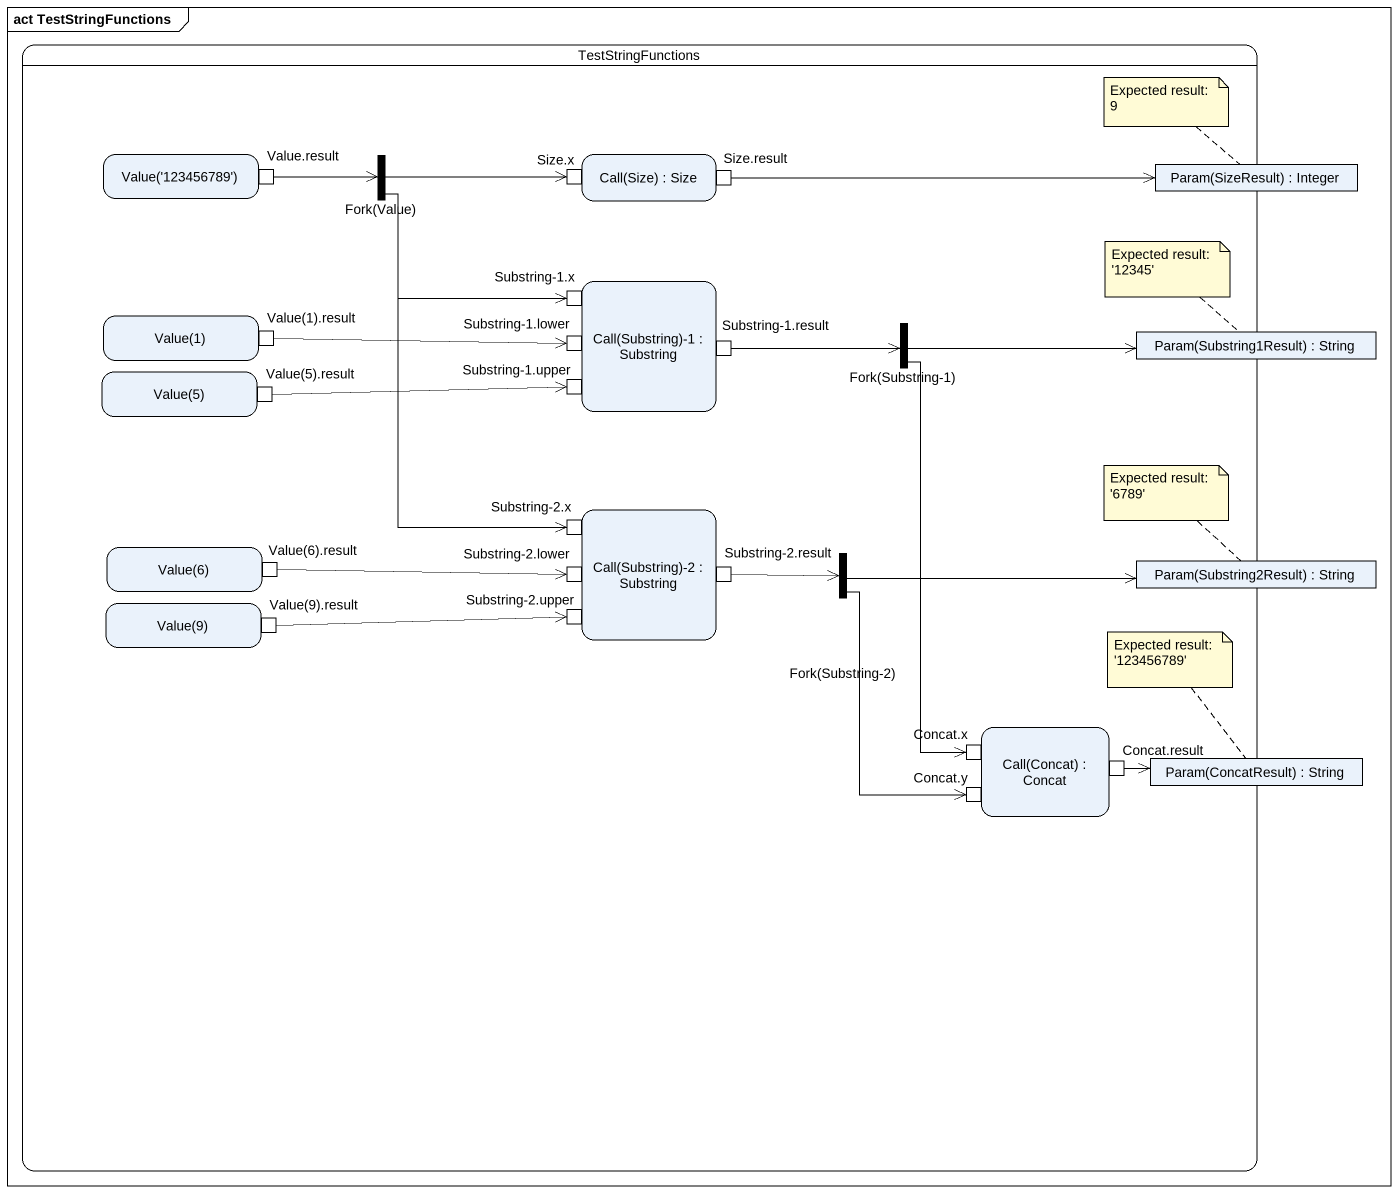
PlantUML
@startuml
mainframe act TestStringFunctions
hide empty description
state TestStringFunctions {
  state "Value('123456789')" as Value_123456789 {
    state "Value.result" as Value_result <<outputPin>>
  }
  state "Fork(Value)" as Fork_Value <<fork>>
  state "Call(Size) : Size" as Call_Size {
    state "Size.x" as Size_x <<inputPin>>
    state "Size.result" as Size_result <<outputPin>>
  }
  state "Param(SizeResult) : Integer" as Param_SizeResult <<object>>
  state "Call(Substring)-1 : Substring" as Call_Substring_1 {
    state "Substring-1.x" as Substring_1_x <<inputPin>>
    state "Substring-1.lower" as Substring_1_lower <<inputPin>>
    state "Substring-1.result" as Substring_1_result <<outputPin>>
    state "Substring-1.upper" as Substring_1_upper <<inputPin>>
  }
  state "Value(1)" as Value_1 {
    state "Value(1).result" as Value_1_result <<outputPin>>
  }
  state "Fork(Substring-1)" as Fork_Substring_1 <<fork>>
  state "Param(Substring1Result) : String" as Param_Substring1Result <<object>>
  state "Value(5)" as Value_5 {
    state "Value(5).result" as Value_5_result <<outputPin>>
  }
  state "Call(Substring)-2 : Substring" as Call_Substring_2 {
    state "Substring-2.x" as Substring_2_x <<inputPin>>
    state "Substring-2.lower" as Substring_2_lower <<inputPin>>
    state "Substring-2.result" as Substring_2_result <<outputPin>>
    state "Substring-2.upper" as Substring_2_upper <<inputPin>>
  }
  state "Value(6)" as Value_6 {
    state "Value(6).result" as Value_6_result <<outputPin>>
  }
  state "Fork(Substring-2)" as Fork_Substring_2 <<fork>>
  state "Param(Substring2Result) : String" as Param_Substring2Result <<object>>
  state "Value(9)" as Value_9 {
    state "Value(9).result" as Value_9_result <<outputPin>>
  }
  state "Call(Concat) : Concat" as Call_Concat {
    state "Concat.x" as Concat_x <<inputPin>>
    state "Concat.y" as Concat_y <<inputPin>>
    state "Concat.result" as Concat_result <<outputPin>>
  }
  state "Param(ConcatResult) : String" as Param_ConcatResult <<object>>
}
Value_result -right-> Fork_Value
Fork_Value -right-> Size_x
Fork_Value --> Substring_1_x
Fork_Value --> Substring_2_x
Size_result -right-> Param_SizeResult
Value_1_result -right-> Substring_1_lower
Substring_1_result -right-> Fork_Substring_1
Fork_Substring_1 -right-> Param_Substring1Result
Fork_Substring_1 --> Concat_x
Value_5_result -right-> Substring_1_upper
Value_6_result -right-> Substring_2_lower
Substring_2_result -right-> Fork_Substring_2
Fork_Substring_2 -right-> Param_Substring2Result
Fork_Substring_2 --> Concat_y
Value_9_result -right-> Substring_2_upper
Concat_result -right-> Param_ConcatResult
note top of Param_SizeResult : Expected result: 9
note top of Param_Substring1Result
  Expected result:
  ~'12345'
end note
note top of Param_Substring2Result
  Expected result:
  ~'6789'
end note
note top of Param_ConcatResult
  Expected result:
  ~'123456789'
end note
@enduml
